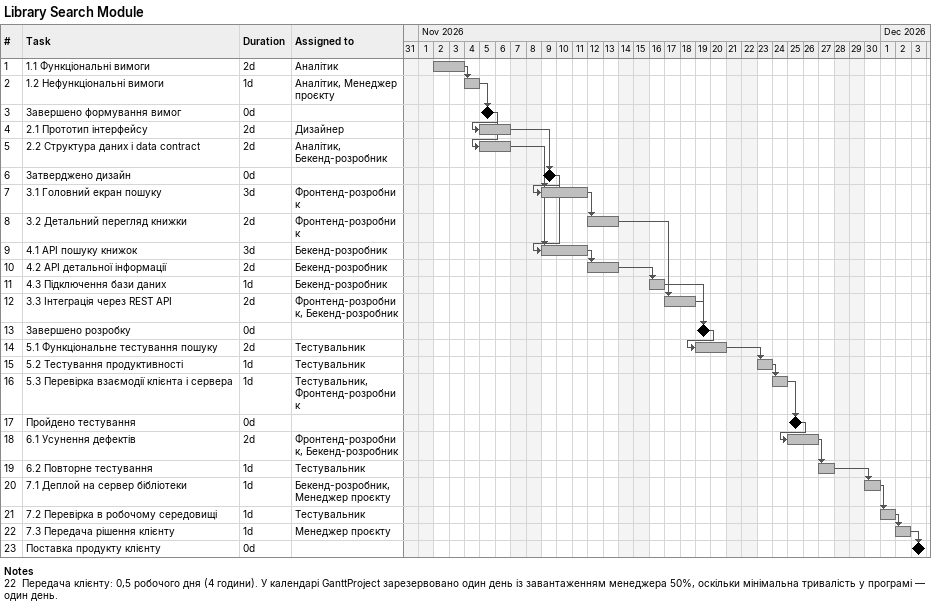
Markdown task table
Library Search Module

| ID | Task | Duration | Start | Finish | Predecessors | Resources |
|---|---|---|---|---|---|---|
| 1 | 1.1 Функціональні вимоги | 2d | 2026-11-02 | 2026-11-03 |  | Аналітик |
| 2 | 1.2 Нефункціональні вимоги | 1d | 2026-11-04 | 2026-11-04 | 1 | Аналітик, Менеджер проєкту |
| 3 | Завершено формування вимог | 0d | 2026-11-05 | 2026-11-05 | 2 |  |
| 4 | 2.1 Прототип інтерфейсу | 2d | 2026-11-05 | 2026-11-06 | 3 | Дизайнер |
| 5 | 2.2 Структура даних і data contract | 2d | 2026-11-05 | 2026-11-06 | 3 | Аналітик, Бекенд-розробник |
| 6 | Затверджено дизайн | 0d | 2026-11-09 | 2026-11-09 | 4 |  |
| 7 | 3.1 Головний екран пошуку | 3d | 2026-11-09 | 2026-11-11 | 5, 6 | Фронтенд-розробник |
| 8 | 3.2 Детальний перегляд книжки | 2d | 2026-11-12 | 2026-11-13 | 7 | Фронтенд-розробник |
| 9 | 4.1 API пошуку книжок | 3d | 2026-11-09 | 2026-11-11 | 5, 6 | Бекенд-розробник |
| 10 | 4.2 API детальної інформації | 2d | 2026-11-12 | 2026-11-13 | 9 | Бекенд-розробник |
| 11 | 4.3 Підключення бази даних | 1d | 2026-11-16 | 2026-11-16 | 10 | Бекенд-розробник |
| 12 | 3.3 Інтеграція через REST API | 2d | 2026-11-17 | 2026-11-18 | 8, 11 | Фронтенд-розробник, Бекенд-розробник |
| 13 | Завершено розробку | 0d | 2026-11-19 | 2026-11-19 | 11, 12 |  |
| 14 | 5.1 Функціональне тестування пошуку | 2d | 2026-11-19 | 2026-11-20 | 13 | Тестувальник |
| 15 | 5.2 Тестування продуктивності | 1d | 2026-11-23 | 2026-11-23 | 14 | Тестувальник |
| 16 | 5.3 Перевірка взаємодії клієнта і сервера | 1d | 2026-11-24 | 2026-11-24 | 15 | Тестувальник, Фронтенд-розробник |
| 17 | Пройдено тестування | 0d | 2026-11-25 | 2026-11-25 | 16 |  |
| 18 | 6.1 Усунення дефектів | 2d | 2026-11-25 | 2026-11-26 | 17 | Фронтенд-розробник, Бекенд-розробник |
| 19 | 6.2 Повторне тестування | 1d | 2026-11-27 | 2026-11-27 | 18 | Тестувальник |
| 20 | 7.1 Деплой на сервер бібліотеки | 1d | 2026-11-30 | 2026-11-30 | 19 | Бекенд-розробник, Менеджер проєкту |
| 21 | 7.2 Перевірка в робочому середовищі | 1d | 2026-12-01 | 2026-12-01 | 20 | Тестувальник |
| 22 | 7.3 Передача рішення клієнту | 1d | 2026-12-02 | 2026-12-02 | 21 | Менеджер проєкту |
| 23 | Поставка продукту клієнту | 0d | 2026-12-03 | 2026-12-03 | 22 |  |

Notes
- 22: Передача клієнту: 0,5 робочого дня (4 години). У календарі GanttProject зарезервовано один день із завантаженням менеджера 50%, оскільки мінімальна тривалість у програмі — один день.
